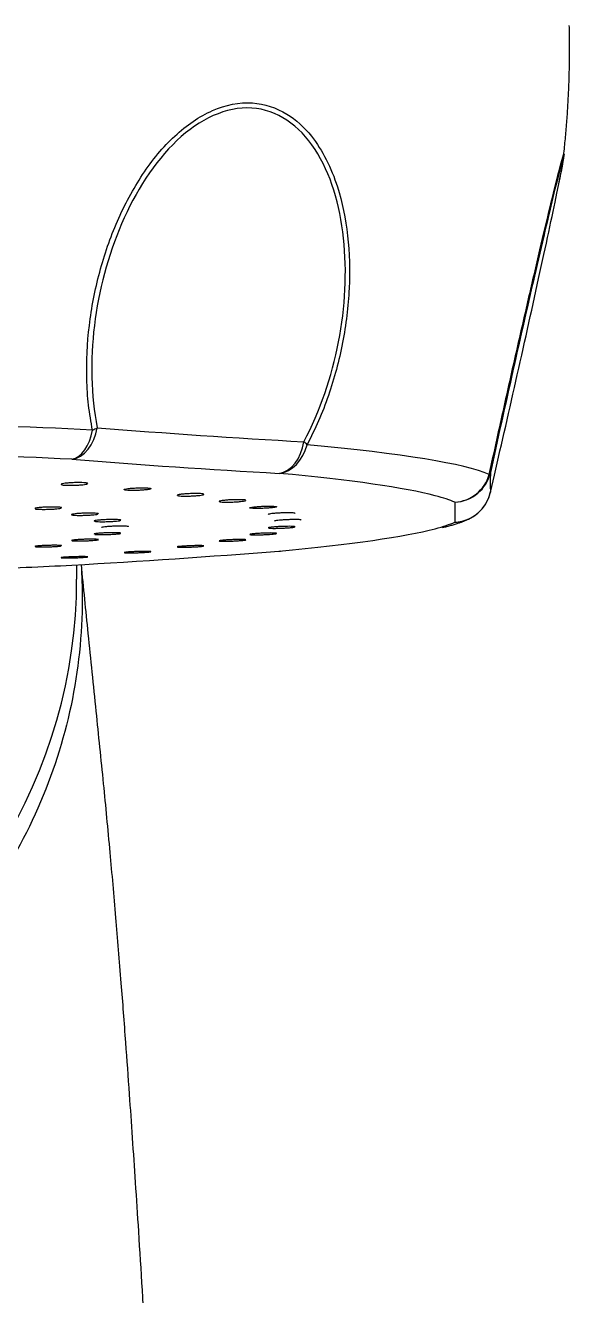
# Model space of a CAD drawing. Extents: x 0 to 1128, y 0 to 827.
# Drawn here: x 233.33 to 247.5, y 540.94 to 574.01 of the extents above; entities that cross this region are included whole.
import ezdxf

# ---------------------------------------------------------------- set-up
doc = ezdxf.new("R2010")
doc.units = 0
doc.header["$LTSCALE"] = 10
doc.header["$MEASUREMENT"] = 0
doc.layers.add('1', color=7, linetype='CONTINUOUS')

msp = doc.modelspace()

# ---------------------------------------------------------------- linework, layer by layer
at = {"layer": '1', "color": 7, "linetype": 'Continuous'}
for centre, start, end in [((244.462, 562.068), 293.8949, 346.8505), ((239.89, 561.318), 274.5194, 275.2954)]:
    msp.add_arc(centre, 1, start, end, dxfattribs=at)
for centre, major_axis, ratio, start_param, end_param in [((219.662, 562.041), (-26.048, 0), 0.068015, 4.079323, 4.560057), ((234.506, 563.703), (-0.079, -0.997), 0.706171, 0.155693, 1.453709), ((234.506, 563.703), (0.982, 0.19), 0.392732, 5.249742, 5.412721), ((309.936, 1020.049), (112.347, 450.386), 0.703193, 3.258191, 3.274595), ((234.506, 563.703), (-0.05, -0.999), 0.590249, 0.136436, 1.364127), ((219.662, 561.331), (25.142, 0), 0.068015, 0.93773, 1.418464), ((239.89, 563.337), (0.056, 0.998), 0.70472, 3.281086, 4.579101), ((239.89, 563.337), (-0.092, -0.996), 0.80435, 0.166802, 1.394494), ((239.89, 563.337), (-0.885, 0.466), 0.234157, 3.787186, 3.950164), ((219.662, 562.041), (-26.048, 0), 0.068015, 3.293925, 3.774659), ((309.432, 1020.175), (-112.58, -451.32), 0.703193, 0.116598, 0.133002), ((219.662, 561.331), (25.142, 0), 0.068015, 0.253151, 0.633066), ((244.462, 562.586), (1, -0.024), 0.997106, 4.787481, 6.085496), ((244.462, 562.586), (-0.405, -0.914), 0.986131, 0.47432, 1.702011), ((244.462, 562.586), (0.977, -0.213), 0.38383, 6.104038, 6.267016), ((347.329, 1013.909), (101.67, 452.915), 0.01493, 3.066978, 3.083382), ((219.662, 561.331), (25.142, 0), 0.068015, 0.152332, 0.253151), ((346.616, 1014.069), (-101.881, -453.855), 0.01493, 6.208571, 6.224975), ((244.462, 562.068), (-1, -0.03), 0.998195, 1.59234, 2.890356), ((219.662, 561.331), (25.142, 0), 0.068015, 5.650119, 6.029651), ((219.662, 561.331), (25.142, 0), 0.068015, 6.029651, 6.130853), ((244.462, 562.068), (-0.405, 0.914), 0.986131, 2.771427, 3.141595), ((309.432, 1007.964), (-167.305, -434.02), 0.673333, 0.295659, 0.312063), ((239.89, 561.318), (-0.092, 0.996), 0.80435, 3.078944, 3.141595), ((239.89, 561.318), (0.079, -0.997), 0.703631, 6.230811, 6.283197), ((219.662, 561.331), (25.142, 0), 0.068015, 5.230334, 5.345455), ((219.662, 559.588), (-15, 0), 0.938583, 0, 3.141593)]:
    msp.add_ellipse(centre, major_axis=major_axis, ratio=ratio, start_param=start_param, end_param=end_param, dxfattribs=at)
for points, degree in [([(247.347, 570.63), (247.534, 572.315), (247.493, 574.005)], 2), ([(244.192, 560.935), (244.597, 561.024), (244.867, 561.154)], 2), ([(235.199, 560.608), (235.215, 560.61), (235.225, 560.613), (235.228, 560.615)], 3), ([(239.033, 560.603), (239.051, 560.605), (239.063, 560.608), (239.069, 560.61)], 3), ([(234.212, 560.447), (234.233, 560.449), (234.249, 560.452), (234.258, 560.454)], 3), ([(237.914, 560.442), (237.936, 560.444), (237.953, 560.446), (237.963, 560.448)], 3), ([(234.662, 559.961), (234.662, 559.588)], 1)]:
    msp.add_open_spline(points, degree=degree, dxfattribs=at)
for points, knots in [([(240.58, 563.165), (241.426, 564.769), (241.8, 566.723), (241.519, 569.339), (241.28, 570.151), (240.459, 571.406), (239.883, 571.811), (238.558, 571.895), (237.866, 571.566), (236.683, 570.449), (236.192, 569.675), (235.117, 567.178), (234.87, 565.213), (235.196, 563.531)], [0, 0, 0, 0, 0.25, 0.25, 0.375, 0.375, 0.5, 0.5, 0.625, 0.625, 0.75, 0.75, 1, 1, 1, 1]), ([(235.073, 563.469), (235.036, 563.684), (234.961, 564.117), (234.904, 565.023), (234.958, 566.191), (235.229, 567.588), (235.694, 568.931), (236.351, 570.158), (237.193, 571.182), (238.191, 571.865), (239.229, 572.077), (240.123, 571.777), (240.919, 571.053), (241.473, 569.941), (241.756, 568.546), (241.794, 567.16), (241.623, 565.745), (241.31, 564.586), (240.972, 563.706), (240.765, 563.294), (240.663, 563.089)], [0, 0, 0, 0, 0.030925, 0.062393, 0.124655, 0.186847, 0.248867, 0.311288, 0.373942, 0.43667, 0.499585, 0.558364, 0.609289, 0.687378, 0.749769, 0.812162, 0.87525, 0.93778, 0.969186, 1, 1, 1, 1]), ([(245.409, 562.31), (245.455, 562.524), (245.549, 562.957), (245.748, 563.858), (246.006, 565.018), (246.319, 566.398), (246.624, 567.72), (246.906, 568.92), (247.145, 569.914), (247.313, 570.562), (247.355, 570.686), (247.356, 570.657)], [0, 0, 0, 0, 0.061986, 0.125058, 0.249854, 0.37451, 0.498821, 0.623935, 0.749517, 0.875248, 1, 1, 1, 1]), ([(247.335, 570.523), (247.333, 570.58), (247.25, 570.273), (246.987, 569.2), (246.809, 568.445), (246.241, 565.993), (245.804, 564.048), (245.438, 562.367)], [0, 0, 0, 0, 0.249085, 0.249085, 0.49939, 0.49939, 1, 1, 1, 1]), ([(245.438, 561.849), (245.804, 563.42), (246.241, 565.35), (246.814, 567.958), (246.99, 568.772), (247.255, 570.042), (247.336, 570.462), (247.335, 570.523), (247.335, 570.523), (247.335, 570.523)], [0, 0, 0, 0, 0.499392, 0.499392, 0.749087, 0.749087, 0.998783, 0.998783, 1, 1, 1, 1]), ([(247.356, 570.657), (247.356, 570.656), (247.356, 570.628), (247.326, 570.443), (247.254, 570.079), (247.219, 569.909)], [0, 0, 0, 0, 0.006843, 0.603773, 1, 1, 1, 1]), ([(234.885, 562.096), (234.862, 562.098), (234.832, 562.1), (234.767, 562.102), (234.731, 562.102), (234.654, 562.102), (234.613, 562.101), (234.535, 562.098), (234.497, 562.096), (234.426, 562.09), (234.392, 562.087), (234.335, 562.08), (234.311, 562.076), (234.276, 562.068), (234.264, 562.064), (234.254, 562.056), (234.256, 562.052), (234.272, 562.045), (234.287, 562.042), (234.327, 562.037), (234.354, 562.035), (234.415, 562.032), (234.449, 562.031), (234.522, 562.031), (234.563, 562.031), (234.641, 562.034), (234.68, 562.036), (234.754, 562.04), (234.79, 562.043), (234.852, 562.05), (234.88, 562.054), (234.922, 562.061), (234.937, 562.065), (234.946, 562.069)], [0, 0, 0, 0, 0.062233, 0.062233, 0.124298, 0.124298, 0.188507, 0.188507, 0.249601, 0.249601, 0.313065, 0.313065, 0.375312, 0.375312, 0.437748, 0.437748, 0.501109, 0.501109, 0.562534, 0.562534, 0.626192, 0.626192, 0.687509, 0.687509, 0.750763, 0.750763, 0.812838, 0.812838, 0.875255, 0.875255, 0.938911, 0.938911, 1, 1, 1, 1]), ([(234.956, 562.077), (234.956, 562.078), (234.956, 562.08), (234.95, 562.085), (234.939, 562.088), (234.912, 562.093), (234.9, 562.094), (234.885, 562.096)], [0, 0, 0, 0, 0.189377, 0.189377, 0.686936, 0.686936, 1, 1, 1, 1]), ([(236.55, 561.958), (236.531, 561.961), (236.505, 561.963), (236.446, 561.965), (236.412, 561.966), (236.338, 561.966), (236.298, 561.966), (236.219, 561.963), (236.181, 561.961), (236.106, 561.957), (236.069, 561.954), (236.006, 561.947), (235.979, 561.944), (235.935, 561.936), (235.919, 561.932), (235.898, 561.924), (235.895, 561.92), (235.902, 561.913), (235.912, 561.91), (235.943, 561.905), (235.966, 561.902), (236.02, 561.899), (236.052, 561.898), (236.121, 561.897), (236.16, 561.897), (236.238, 561.899), (236.278, 561.9), (236.354, 561.904), (236.392, 561.907), (236.46, 561.913), (236.491, 561.916), (236.541, 561.924), (236.561, 561.928), (236.589, 561.935), (236.596, 561.939), (236.598, 561.947), (236.592, 561.95), (236.572, 561.955), (236.562, 561.957), (236.55, 561.958)], [0, 0, 0, 0, 0.053463, 0.053463, 0.106782, 0.106782, 0.161942, 0.161942, 0.214427, 0.214427, 0.268948, 0.268948, 0.322422, 0.322422, 0.37606, 0.37606, 0.430492, 0.430492, 0.483261, 0.483261, 0.537949, 0.537949, 0.590625, 0.590625, 0.644964, 0.644964, 0.698292, 0.698292, 0.751913, 0.751913, 0.806599, 0.806599, 0.859304, 0.859304, 0.914087, 0.914087, 0.96682, 0.96682, 1, 1, 1, 1]), ([(237.949, 561.808), (237.934, 561.81), (237.913, 561.813), (237.86, 561.816), (237.829, 561.817), (237.76, 561.818), (237.721, 561.817), (237.643, 561.816), (237.604, 561.814), (237.527, 561.81), (237.488, 561.807), (237.42, 561.801), (237.389, 561.798), (237.338, 561.791), (237.317, 561.787), (237.287, 561.779), (237.279, 561.776), (237.277, 561.771), (237.277, 561.771), (237.277, 561.77)], [0, 0, 0, 0, 0.121615, 0.121615, 0.242902, 0.242902, 0.368378, 0.368378, 0.487768, 0.487768, 0.611788, 0.611788, 0.733429, 0.733429, 0.855442, 0.855442, 0.979262, 0.979262, 1, 1, 1, 1]), ([(237.292, 561.762), (237.292, 561.762), (237.292, 561.762), (237.303, 561.76), (237.321, 561.757), (237.368, 561.753), (237.396, 561.752), (237.46, 561.75), (237.497, 561.75), (237.573, 561.751), (237.613, 561.752), (237.691, 561.756), (237.73, 561.758), (237.802, 561.763), (237.837, 561.767), (237.894, 561.773), (237.918, 561.777), (237.954, 561.785), (237.967, 561.789), (237.973, 561.792)], [0, 0, 0, 0, 0.000242, 0.000242, 0.127237, 0.127237, 0.249562, 0.249562, 0.375749, 0.375749, 0.499587, 0.499587, 0.624105, 0.624105, 0.751096, 0.751096, 0.873488, 0.873488, 1, 1, 1, 1]), ([(237.976, 561.796), (237.977, 561.798), (237.975, 561.8), (237.966, 561.804), (237.959, 561.806), (237.949, 561.808)], [0, 0, 0, 0, 0.490899, 0.490899, 1, 1, 1, 1]), ([(239.06, 561.647), (239.049, 561.649), (239.032, 561.652), (238.987, 561.655), (238.96, 561.656), (238.896, 561.658), (238.859, 561.658), (238.783, 561.657), (238.744, 561.656), (238.666, 561.652), (238.626, 561.65), (238.553, 561.645), (238.52, 561.641), (238.461, 561.635), (238.436, 561.631), (238.398, 561.624), (238.384, 561.62), (238.374, 561.615), (238.373, 561.613), (238.373, 561.611)], [0, 0, 0, 0, 0.116544, 0.116544, 0.232774, 0.232774, 0.353018, 0.353018, 0.46743, 0.46743, 0.586279, 0.586279, 0.702848, 0.702848, 0.819774, 0.819774, 0.93843, 0.93843, 1, 1, 1, 1]), ([(238.378, 561.607), (238.378, 561.607), (238.378, 561.607), (238.384, 561.604), (238.398, 561.601), (238.436, 561.597), (238.461, 561.595), (238.519, 561.593), (238.553, 561.593), (238.626, 561.593), (238.665, 561.594), (238.743, 561.597), (238.783, 561.599), (238.859, 561.604), (238.896, 561.607), (238.959, 561.613), (238.987, 561.616), (239.032, 561.623), (239.049, 561.627), (239.06, 561.631)], [0, 0, 0, 0, 0.000242, 0.000242, 0.127237, 0.127237, 0.249562, 0.249562, 0.375751, 0.375751, 0.499589, 0.499589, 0.624107, 0.624107, 0.751099, 0.751099, 0.873492, 0.873492, 1, 1, 1, 1]), ([(239.072, 561.639), (239.073, 561.639), (239.072, 561.64), (239.07, 561.643), (239.066, 561.645), (239.06, 561.647)], [0, 0, 0, 0, 0.273259, 0.273259, 1, 1, 1, 1]), ([(234.245, 561.456), (234.231, 561.459), (234.211, 561.461), (234.16, 561.465), (234.13, 561.466), (234.062, 561.467), (234.023, 561.467), (233.946, 561.466), (233.907, 561.465), (233.829, 561.462), (233.79, 561.46), (233.721, 561.455), (233.689, 561.452), (233.636, 561.445), (233.614, 561.442), (233.582, 561.435), (233.572, 561.432), (233.569, 561.427), (233.569, 561.426), (233.569, 561.426)], [0, 0, 0, 0, 0.120372, 0.120372, 0.24042, 0.24042, 0.364603, 0.364603, 0.482723, 0.482723, 0.605402, 0.605402, 0.725677, 0.725677, 0.846332, 0.846332, 0.968805, 0.968805, 1, 1, 1, 1]), ([(233.58, 561.419), (233.58, 561.419), (233.58, 561.419), (233.591, 561.416), (233.608, 561.413), (233.652, 561.409), (233.68, 561.408), (233.743, 561.406), (233.779, 561.405), (233.854, 561.406), (233.894, 561.407), (233.972, 561.409), (234.011, 561.411), (234.085, 561.415), (234.119, 561.418), (234.178, 561.424), (234.203, 561.428), (234.242, 561.434), (234.256, 561.438), (234.263, 561.441)], [0, 0, 0, 0, 0.000258, 0.000258, 0.127296, 0.127296, 0.249691, 0.249691, 0.375931, 0.375931, 0.499784, 0.499784, 0.62429, 0.62429, 0.75122, 0.75122, 0.873545, 0.873545, 1, 1, 1, 1]), ([(234.268, 561.446), (234.268, 561.448), (234.267, 561.45), (234.26, 561.453), (234.254, 561.455), (234.245, 561.456)], [0, 0, 0, 0, 0.447688, 0.447688, 1, 1, 1, 1]), ([(235.222, 561.295), (235.214, 561.298), (235.199, 561.3), (235.158, 561.304), (235.132, 561.306), (235.071, 561.308), (235.035, 561.308), (234.961, 561.308), (234.922, 561.307), (234.844, 561.305), (234.804, 561.303), (234.73, 561.299), (234.694, 561.296), (234.633, 561.291), (234.606, 561.287), (234.563, 561.281), (234.547, 561.277), (234.532, 561.272), (234.529, 561.27), (234.53, 561.267)], [0, 0, 0, 0, 0.114219, 0.114219, 0.22813, 0.22813, 0.345965, 0.345965, 0.458046, 0.458046, 0.574453, 0.574453, 0.68858, 0.68858, 0.803067, 0.803067, 0.919279, 0.919279, 1, 1, 1, 1]), ([(234.531, 561.265), (234.531, 561.265), (234.531, 561.265), (234.535, 561.262), (234.546, 561.259), (234.58, 561.255), (234.603, 561.253), (234.658, 561.25), (234.691, 561.249), (234.762, 561.249), (234.8, 561.249), (234.878, 561.251), (234.918, 561.252), (234.995, 561.256), (235.033, 561.259), (235.099, 561.264), (235.128, 561.267), (235.177, 561.273), (235.197, 561.277), (235.21, 561.28)], [0, 0, 0, 0, 0.000257, 0.000257, 0.127296, 0.127296, 0.249691, 0.249691, 0.375932, 0.375932, 0.499785, 0.499785, 0.624291, 0.624291, 0.751221, 0.751221, 0.873547, 0.873547, 1, 1, 1, 1]), ([(235.229, 561.289), (235.229, 561.289), (235.229, 561.289), (235.229, 561.292), (235.227, 561.293), (235.222, 561.295)], [0, 0, 0, 0, 0.075695, 0.075695, 1, 1, 1, 1]), ([(239.865, 561.477), (239.859, 561.48), (239.846, 561.482), (239.81, 561.486), (239.786, 561.488), (239.728, 561.49), (239.694, 561.49), (239.622, 561.49), (239.583, 561.489), (239.506, 561.486), (239.465, 561.484), (239.389, 561.479), (239.353, 561.476), (239.288, 561.47), (239.259, 561.467), (239.213, 561.46), (239.195, 561.456), (239.172, 561.45), (239.167, 561.446), (239.17, 561.44), (239.179, 561.438), (239.208, 561.433), (239.229, 561.431), (239.28, 561.429), (239.312, 561.428), (239.38, 561.428), (239.418, 561.428), (239.494, 561.43), (239.535, 561.432), (239.613, 561.436), (239.651, 561.439), (239.72, 561.444), (239.751, 561.448), (239.804, 561.454), (239.826, 561.458), (239.856, 561.465), (239.865, 561.468), (239.869, 561.473), (239.868, 561.475), (239.865, 561.477)], [0, 0, 0, 0, 0.053463, 0.053463, 0.106782, 0.106782, 0.161942, 0.161942, 0.214427, 0.214427, 0.268948, 0.268948, 0.322422, 0.322422, 0.37606, 0.37606, 0.430492, 0.430492, 0.483261, 0.483261, 0.537949, 0.537949, 0.590625, 0.590625, 0.644964, 0.644964, 0.698292, 0.698292, 0.751913, 0.751913, 0.806599, 0.806599, 0.859304, 0.859304, 0.914087, 0.914087, 0.96682, 0.96682, 1, 1, 1, 1]), ([(240.351, 561.302), (240.35, 561.305), (240.342, 561.307), (240.315, 561.312), (240.295, 561.313), (240.245, 561.316), (240.213, 561.316), (240.145, 561.316), (240.109, 561.316), (240.032, 561.314), (239.991, 561.312), (239.913, 561.308), (239.875, 561.306), (239.806, 561.3), (239.774, 561.297), (239.719, 561.291), (239.697, 561.287), (239.665, 561.281), (239.656, 561.277), (239.651, 561.274), (239.651, 561.273), (239.651, 561.272)], [0, 0, 0, 0, 0.107336, 0.107336, 0.214382, 0.214382, 0.325126, 0.325126, 0.430498, 0.430498, 0.539957, 0.539957, 0.647315, 0.647315, 0.755003, 0.755003, 0.864284, 0.864284, 0.970226, 0.970226, 1, 1, 1, 1]), ([(235.815, 561.125), (235.813, 561.128), (235.804, 561.131), (235.774, 561.135), (235.753, 561.137), (235.701, 561.139), (235.669, 561.14), (235.6, 561.141), (235.563, 561.14), (235.486, 561.139), (235.445, 561.138), (235.367, 561.134), (235.33, 561.132), (235.261, 561.127), (235.23, 561.124), (235.177, 561.118), (235.156, 561.115), (235.127, 561.109), (235.118, 561.105), (235.116, 561.102), (235.115, 561.101), (235.115, 561.101)], [0, 0, 0, 0, 0.108492, 0.108492, 0.216692, 0.216692, 0.328619, 0.328619, 0.435082, 0.435082, 0.545652, 0.545652, 0.654057, 0.654057, 0.762804, 0.762804, 0.87319, 0.87319, 0.980229, 0.980229, 1, 1, 1, 1]), ([(235.13, 561.094), (235.13, 561.094), (235.13, 561.094), (235.141, 561.092), (235.159, 561.09), (235.204, 561.087), (235.233, 561.086), (235.297, 561.084), (235.334, 561.084), (235.409, 561.085), (235.449, 561.086), (235.527, 561.089), (235.567, 561.091), (235.639, 561.096), (235.672, 561.099), (235.73, 561.104), (235.756, 561.107), (235.792, 561.114), (235.805, 561.117), (235.815, 561.122), (235.816, 561.124), (235.815, 561.125)], [0, 0, 0, 0, 0.000418, 0.000418, 0.114443, 0.114443, 0.232051, 0.232051, 0.347434, 0.347434, 0.463426, 0.463426, 0.581676, 0.581676, 0.695636, 0.695636, 0.814118, 0.814118, 0.928195, 0.928195, 1, 1, 1, 1]), ([(236.01, 560.951), (236.015, 560.954), (236.012, 560.957), (235.994, 560.961), (235.978, 560.963), (235.936, 560.966), (235.908, 560.968), (235.846, 560.969), (235.811, 560.969), (235.738, 560.968), (235.697, 560.967), (235.619, 560.965), (235.579, 560.963), (235.506, 560.959), (235.471, 560.956), (235.41, 560.951), (235.383, 560.948), (235.343, 560.942), (235.328, 560.939), (235.315, 560.934), (235.312, 560.932), (235.312, 560.93)], [0, 0, 0, 0, 0.10312, 0.10312, 0.205961, 0.205961, 0.312345, 0.312345, 0.413535, 0.413535, 0.51863, 0.51863, 0.621666, 0.621666, 0.725028, 0.725028, 0.829947, 0.829947, 0.931685, 0.931685, 1, 1, 1, 1]), ([(240.351, 560.952), (240.351, 560.953), (240.35, 560.954), (240.344, 560.957), (240.333, 560.958), (240.3, 560.962), (240.276, 560.963), (240.221, 560.964), (240.189, 560.964), (240.118, 560.963), (240.079, 560.962), (240.001, 560.959), (239.961, 560.958), (239.885, 560.953), (239.848, 560.951), (239.781, 560.945), (239.751, 560.942), (239.702, 560.936), (239.683, 560.934), (239.657, 560.928), (239.65, 560.925), (239.651, 560.922), (239.651, 560.922), (239.651, 560.922)], [0, 0, 0, 0, 0.035875, 0.035875, 0.141725, 0.141725, 0.251233, 0.251233, 0.355428, 0.355428, 0.463665, 0.463665, 0.569825, 0.569825, 0.67631, 0.67631, 0.784371, 0.784371, 0.88913, 0.88913, 0.997698, 0.997698, 1, 1, 1, 1]), ([(239.671, 560.916), (239.671, 560.916), (239.671, 560.916), (239.684, 560.914), (239.703, 560.913), (239.753, 560.911), (239.783, 560.911), (239.849, 560.911), (239.886, 560.912), (239.963, 560.914), (240.004, 560.915), (240.082, 560.919), (240.12, 560.922), (240.19, 560.927), (240.224, 560.93), (240.278, 560.935), (240.301, 560.938), (240.327, 560.943), (240.336, 560.945), (240.341, 560.947)], [0, 0, 0, 0, 0.00042, 0.00042, 0.133102, 0.133102, 0.263314, 0.263314, 0.39424, 0.39424, 0.527768, 0.527768, 0.65646, 0.65646, 0.790225, 0.790225, 0.918985, 0.918985, 1, 1, 1, 1]), ([(240.51, 561.124), (240.515, 561.127), (240.512, 561.13), (240.494, 561.134), (240.478, 561.136), (240.436, 561.139), (240.408, 561.14), (240.346, 561.14), (240.311, 561.14), (240.238, 561.139), (240.197, 561.137), (240.119, 561.134), (240.079, 561.132), (240.006, 561.127), (239.971, 561.124), (239.91, 561.118), (239.883, 561.115), (239.843, 561.109), (239.828, 561.105), (239.815, 561.101), (239.812, 561.099), (239.812, 561.097)], [0, 0, 0, 0, 0.103078, 0.103078, 0.205876, 0.205876, 0.312226, 0.312226, 0.413418, 0.413418, 0.518534, 0.518534, 0.621633, 0.621633, 0.725048, 0.725048, 0.829993, 0.829993, 0.931732, 0.931732, 1, 1, 1, 1]), ([(235.229, 560.617), (235.229, 560.619), (235.225, 560.62), (235.208, 560.624), (235.191, 560.625), (235.147, 560.628), (235.119, 560.628), (235.057, 560.629), (235.021, 560.629), (234.946, 560.628), (234.906, 560.627), (234.828, 560.625), (234.788, 560.623), (234.715, 560.619), (234.68, 560.617), (234.621, 560.612), (234.596, 560.609), (234.556, 560.604), (234.542, 560.601), (234.531, 560.597), (234.529, 560.596), (234.53, 560.595)], [0, 0, 0, 0, 0.082183, 0.082183, 0.191752, 0.191752, 0.295972, 0.295972, 0.404213, 0.404213, 0.510334, 0.510334, 0.61679, 0.61679, 0.72485, 0.72485, 0.829634, 0.829634, 0.938262, 0.938262, 1, 1, 1, 1]), ([(234.533, 560.592), (234.533, 560.592), (234.533, 560.592), (234.539, 560.59), (234.552, 560.588), (234.589, 560.585), (234.614, 560.584), (234.671, 560.583), (234.705, 560.583), (234.777, 560.583), (234.817, 560.584), (234.895, 560.586), (234.934, 560.588), (235.01, 560.591), (235.047, 560.593), (235.111, 560.598), (235.139, 560.601), (235.176, 560.605), (235.189, 560.606), (235.199, 560.608)], [0, 0, 0, 0, 0.000402, 0.000402, 0.133155, 0.133155, 0.263397, 0.263397, 0.394326, 0.394326, 0.527805, 0.527805, 0.656441, 0.656441, 0.79018, 0.79018, 0.918948, 0.918948, 1, 1, 1, 1]), ([(235.815, 560.783), (235.815, 560.784), (235.815, 560.785), (235.811, 560.787), (235.802, 560.79), (235.77, 560.793), (235.748, 560.795), (235.694, 560.796), (235.662, 560.797), (235.593, 560.797), (235.555, 560.796), (235.477, 560.795), (235.437, 560.793), (235.36, 560.79), (235.322, 560.788), (235.254, 560.783), (235.223, 560.78), (235.173, 560.775), (235.153, 560.772), (235.124, 560.767), (235.116, 560.764), (235.115, 560.761), (235.115, 560.761), (235.115, 560.76)], [0, 0, 0, 0, 0.025819, 0.025819, 0.131717, 0.131717, 0.241262, 0.241262, 0.345459, 0.345459, 0.453676, 0.453676, 0.559774, 0.559774, 0.666207, 0.666207, 0.774244, 0.774244, 0.879004, 0.879004, 0.987608, 0.987608, 1, 1, 1, 1]), ([(235.132, 560.755), (235.132, 560.755), (235.132, 560.755), (235.144, 560.753), (235.162, 560.751), (235.21, 560.749), (235.239, 560.748), (235.304, 560.747), (235.341, 560.747), (235.417, 560.749), (235.458, 560.75), (235.536, 560.753), (235.574, 560.755), (235.646, 560.759), (235.68, 560.762), (235.736, 560.767), (235.759, 560.77), (235.788, 560.774), (235.797, 560.776), (235.803, 560.777)], [0, 0, 0, 0, 0.000401, 0.000401, 0.133154, 0.133154, 0.263396, 0.263396, 0.394325, 0.394325, 0.527804, 0.527804, 0.65644, 0.65644, 0.79018, 0.79018, 0.918948, 0.918948, 1, 1, 1, 1]), ([(239.072, 560.612), (239.072, 560.614), (239.07, 560.615), (239.059, 560.618), (239.044, 560.619), (239.004, 560.621), (238.979, 560.622), (238.919, 560.622), (238.884, 560.622), (238.811, 560.62), (238.771, 560.619), (238.693, 560.616), (238.653, 560.614), (238.578, 560.61), (238.542, 560.608), (238.48, 560.603), (238.453, 560.6), (238.409, 560.595), (238.393, 560.592), (238.376, 560.588), (238.373, 560.586), (238.373, 560.585)], [0, 0, 0, 0, 0.062681, 0.062681, 0.172272, 0.172272, 0.276547, 0.276547, 0.384867, 0.384867, 0.491109, 0.491109, 0.597675, 0.597675, 0.705819, 0.705819, 0.810659, 0.810659, 0.91931, 0.91931, 1, 1, 1, 1]), ([(238.374, 560.584), (238.374, 560.584), (238.374, 560.584), (238.378, 560.582), (238.388, 560.58), (238.421, 560.577), (238.443, 560.577), (238.497, 560.576), (238.529, 560.576), (238.6, 560.577), (238.639, 560.578), (238.716, 560.58), (238.756, 560.582), (238.833, 560.586), (238.871, 560.588), (238.938, 560.593), (238.967, 560.595), (239.008, 560.599), (239.021, 560.601), (239.033, 560.603)], [0, 0, 0, 0, 0.000422, 0.000422, 0.133104, 0.133104, 0.263315, 0.263315, 0.394242, 0.394242, 0.527769, 0.527769, 0.65646, 0.65646, 0.790225, 0.790225, 0.918985, 0.918985, 1, 1, 1, 1]), ([(239.846, 560.772), (239.86, 560.774), (239.867, 560.777), (239.869, 560.782), (239.863, 560.784), (239.839, 560.787), (239.819, 560.788), (239.771, 560.79), (239.742, 560.79), (239.677, 560.79), (239.639, 560.789), (239.563, 560.787), (239.523, 560.786), (239.445, 560.782), (239.406, 560.78), (239.335, 560.775), (239.301, 560.772), (239.246, 560.767), (239.222, 560.764), (239.187, 560.759), (239.175, 560.756), (239.169, 560.753), (239.168, 560.752), (239.169, 560.751)], [0, 0, 0, 0, 0.095616, 0.095616, 0.190974, 0.190974, 0.289625, 0.289625, 0.383492, 0.383492, 0.480999, 0.480999, 0.576636, 0.576636, 0.672564, 0.672564, 0.769914, 0.769914, 0.864288, 0.864288, 0.962093, 0.962093, 1, 1, 1, 1]), ([(239.176, 560.747), (239.176, 560.747), (239.176, 560.747), (239.185, 560.745), (239.2, 560.744), (239.241, 560.741), (239.268, 560.741), (239.328, 560.741), (239.363, 560.741), (239.437, 560.742), (239.478, 560.744), (239.556, 560.747), (239.595, 560.749), (239.669, 560.753), (239.705, 560.756), (239.766, 560.761), (239.793, 560.764), (239.827, 560.768), (239.838, 560.77), (239.846, 560.772)], [0, 0, 0, 0, 0.000419, 0.000419, 0.133102, 0.133102, 0.263314, 0.263314, 0.39424, 0.39424, 0.527767, 0.527767, 0.656459, 0.656459, 0.790225, 0.790225, 0.918984, 0.918984, 1, 1, 1, 1]), ([(234.268, 560.458), (234.268, 560.459), (234.268, 560.46), (234.263, 560.462), (234.252, 560.464), (234.218, 560.467), (234.196, 560.468), (234.142, 560.469), (234.109, 560.47), (234.038, 560.469), (234, 560.469), (233.922, 560.467), (233.882, 560.466), (233.805, 560.463), (233.767, 560.461), (233.701, 560.457), (233.671, 560.454), (233.622, 560.45), (233.602, 560.447), (233.576, 560.442), (233.569, 560.44), (233.569, 560.438), (233.569, 560.438), (233.569, 560.438)], [0, 0, 0, 0, 0.033979, 0.033979, 0.14365, 0.14365, 0.247966, 0.247966, 0.356307, 0.356307, 0.462527, 0.462527, 0.569082, 0.569082, 0.677242, 0.677242, 0.782123, 0.782123, 0.890851, 0.890851, 0.995606, 0.995606, 1, 1, 1, 1]), ([(233.588, 560.432), (233.588, 560.432), (233.588, 560.432), (233.601, 560.431), (233.62, 560.43), (233.669, 560.428), (233.698, 560.427), (233.765, 560.427), (233.803, 560.427), (233.879, 560.429), (233.918, 560.43), (233.996, 560.432), (234.036, 560.434), (234.106, 560.438), (234.138, 560.44), (234.183, 560.444), (234.198, 560.445), (234.212, 560.447)], [0, 0, 0, 0, 0.00056, 0.00056, 0.150724, 0.150724, 0.301681, 0.301681, 0.455576, 0.455576, 0.603889, 0.603889, 0.758086, 0.758086, 0.90655, 0.90655, 1, 1, 1, 1]), ([(236.507, 560.291), (236.533, 560.293), (236.555, 560.296), (236.585, 560.3), (236.594, 560.302), (236.599, 560.305), (236.594, 560.307), (236.572, 560.309), (236.555, 560.31), (236.51, 560.312), (236.481, 560.312), (236.417, 560.312), (236.381, 560.311), (236.306, 560.309), (236.266, 560.308), (236.187, 560.305), (236.147, 560.304), (236.076, 560.3), (236.042, 560.298), (235.984, 560.294), (235.958, 560.291), (235.921, 560.287), (235.908, 560.285), (235.899, 560.282), (235.897, 560.281), (235.897, 560.28)], [0, 0, 0, 0, 0.086602, 0.086602, 0.17297, 0.17297, 0.262322, 0.262322, 0.34734, 0.34734, 0.435655, 0.435655, 0.522276, 0.522276, 0.609161, 0.609161, 0.697333, 0.697333, 0.782811, 0.782811, 0.871396, 0.871396, 0.956723, 0.956723, 1, 1, 1, 1]), ([(235.903, 560.278), (235.903, 560.278), (235.903, 560.278), (235.91, 560.277), (235.923, 560.276), (235.962, 560.274), (235.987, 560.273), (236.046, 560.273), (236.081, 560.273), (236.154, 560.275), (236.192, 560.276), (236.27, 560.278), (236.311, 560.28), (236.386, 560.283), (236.421, 560.285), (236.472, 560.289), (236.491, 560.29), (236.507, 560.291)], [0, 0, 0, 0, 0.000559, 0.000559, 0.15068, 0.15068, 0.301624, 0.301624, 0.455567, 0.455567, 0.603935, 0.603935, 0.758152, 0.758152, 0.906598, 0.906598, 1, 1, 1, 1]), ([(237.976, 560.453), (237.976, 560.454), (237.976, 560.454), (237.973, 560.456), (237.964, 560.458), (237.932, 560.46), (237.911, 560.461), (237.858, 560.462), (237.826, 560.462), (237.757, 560.461), (237.719, 560.46), (237.641, 560.458), (237.601, 560.456), (237.524, 560.453), (237.485, 560.45), (237.418, 560.446), (237.387, 560.444), (237.336, 560.439), (237.315, 560.437), (237.287, 560.432), (237.279, 560.43), (237.277, 560.428), (237.277, 560.428), (237.277, 560.427)], [0, 0, 0, 0, 0.023904, 0.023904, 0.133615, 0.133615, 0.238005, 0.238005, 0.346444, 0.346444, 0.452803, 0.452803, 0.559486, 0.559486, 0.667749, 0.667749, 0.772704, 0.772704, 0.881475, 0.881475, 0.986245, 0.986245, 1, 1, 1, 1]), ([(237.292, 560.423), (237.292, 560.423), (237.292, 560.423), (237.304, 560.422), (237.323, 560.421), (237.369, 560.419), (237.398, 560.419), (237.463, 560.419), (237.5, 560.42), (237.576, 560.422), (237.616, 560.423), (237.694, 560.426), (237.733, 560.428), (237.805, 560.433), (237.838, 560.435), (237.884, 560.439), (237.9, 560.44), (237.914, 560.442)], [0, 0, 0, 0, 0.000558, 0.000558, 0.150678, 0.150678, 0.301623, 0.301623, 0.455566, 0.455566, 0.603934, 0.603934, 0.758151, 0.758151, 0.906598, 0.906598, 1, 1, 1, 1]), ([(234.777, 559.969), (234.797, 559.673), (234.87, 557.512), (234.018, 553.488), (230.649, 548.75), (225.606, 545.583), (221.64, 544.842), (219.657, 544.842)], [0, 0, 0, 0, 0.038346, 0.278759, 0.519173, 0.759586, 1, 1, 1, 1]), ([(234.956, 560.168), (234.956, 560.169), (234.955, 560.17), (234.946, 560.172), (234.933, 560.173), (234.896, 560.174), (234.872, 560.175), (234.813, 560.175), (234.78, 560.175), (234.708, 560.174), (234.669, 560.173), (234.59, 560.171), (234.55, 560.169), (234.474, 560.166), (234.439, 560.165), (234.374, 560.161), (234.345, 560.159), (234.299, 560.155), (234.282, 560.153), (234.26, 560.149), (234.255, 560.148), (234.259, 560.145), (234.268, 560.143), (234.297, 560.142), (234.318, 560.141), (234.37, 560.14), (234.402, 560.14), (234.471, 560.141), (234.508, 560.141), (234.585, 560.143), (234.626, 560.145), (234.703, 560.147), (234.741, 560.149), (234.796, 560.152), (234.816, 560.153), (234.835, 560.154)], [0, 0, 0, 0, 0.030676, 0.030676, 0.091382, 0.091382, 0.154442, 0.154442, 0.216292, 0.216292, 0.278332, 0.278332, 0.34129, 0.34129, 0.402324, 0.402324, 0.465577, 0.465577, 0.526504, 0.526504, 0.589355, 0.589355, 0.651035, 0.651035, 0.713055, 0.713055, 0.776306, 0.776306, 0.837267, 0.837267, 0.900631, 0.900631, 0.961623, 0.961623, 1, 1, 1, 1]), ([(239.907, 447.445), (239.835, 449.631), (239.694, 453.897), (239.489, 460.139), (239.295, 466.052), (239.093, 472.193), (238.886, 478.459), (238.675, 484.738), (238.451, 491.305), (238.207, 498.277), (237.934, 505.731), (237.656, 512.934), (237.39, 519.376), (237.137, 526.575), (236.905, 531.427), (236.682, 535.735), (236.475, 539.422), (236.315, 542.051), (236.198, 543.861), (236.118, 545.051), (236.034, 546.271), (235.936, 547.626), (235.818, 549.175), (235.682, 550.842), (235.528, 552.559), (235.359, 554.336), (235.164, 556.215), (234.97, 558.097), (234.843, 559.37), (234.784, 559.969)], [0, 0, 0, 0, 0.042824, 0.083734, 0.122728, 0.159807, 0.206261, 0.249307, 0.288946, 0.344067, 0.399612, 0.455974, 0.513162, 0.559517, 0.605903, 0.649128, 0.688629, 0.7244, 0.739816, 0.754418, 0.769066, 0.787166, 0.809071, 0.834787, 0.862528, 0.893868, 0.928446, 0.966333, 1, 1, 1, 1]), ([(234.835, 560.154), (234.864, 560.156), (234.89, 560.158), (234.928, 560.162), (234.942, 560.164), (234.95, 560.166)], [0, 0, 0, 0, 0.500749, 0.500749, 1, 1, 1, 1])]:
    msp.add_open_spline(points, degree=3, knots=knots, dxfattribs=at)

doc.saveas('drawing.dxf')
